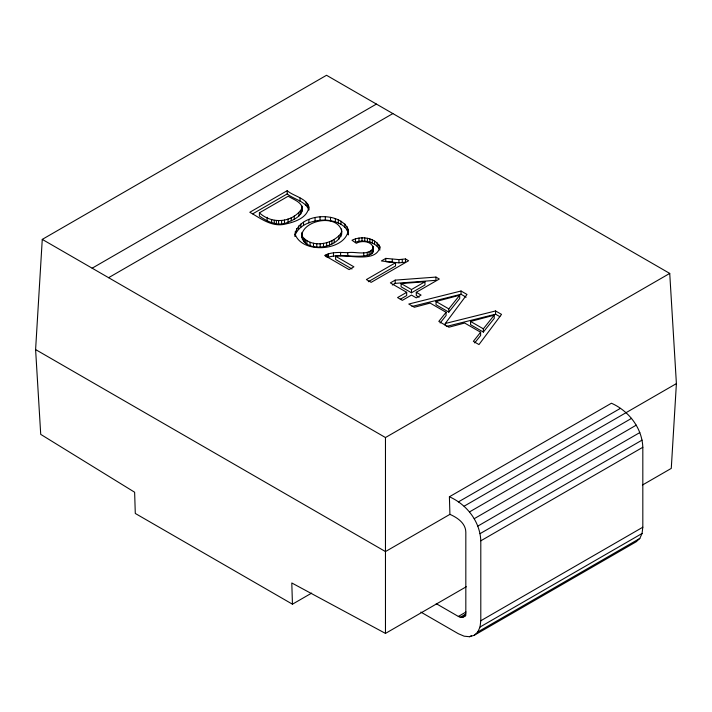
<?xml version="1.0" encoding="UTF-8"?>
<svg xmlns="http://www.w3.org/2000/svg" width="712" height="712" viewBox="0 0 712 712"><rect width="100%" height="100%" fill="white"/><g stroke="black" fill="none" stroke-linecap="round" stroke-linejoin="round"><path stroke-width="1.07" d="M335.61 256.267C347.1 253.899 376.559 263.689 379.888 246.824C374.832 237.345 361.02 235.717 351.995 240.247L356.312 243.29C361.562 240.131 372.154 241.137 373.257 248.123C368.22 256.329 355.324 251.238 347.776 252.671C340.105 252.448 331.659 251.71 324.654 255.483L349.12 269.608L353.917 266.831L335.61 256.267L335.61 259.506L351.986 268.967M327.315 254.22L327.315 257.459C340.906 253.16 355.51 258.42 369.163 254.967C371.869 254.371 374.726 251.22 372.465 248.622M308.866 206.872C307.566 218.673 292.685 222.731 282.815 224.565C270.418 226.282 259.907 217.925 249.814 212.274L287.23 190.665C293.656 196.672 309.996 198.595 308.866 210.111C305.795 201.167 293.789 199.449 287.23 193.913L252.689 213.849M311.651 593.105L292.445 604.194L135.289 513.459L134.63 492.232L40.726 434.373L35.6 349.574L42.266 239.392L326.532 75.276L669.734 273.417L676.4 383.599L671.274 468.398L642.402 485.059M295.142 234.23C298.924 213.128 340.051 210.351 348.364 229.718C346.059 251.131 302.244 254.344 295.142 234.23L295.142 236.393M295.204 236.518L295.32 231.373M301.826 234.506C305.012 219.456 337.639 213.974 341.698 231.151C341.813 248.586 302.404 254.576 301.826 234.506L302.484 239.891M301.826 237.746L301.986 232.335M301.844 211.847C304.709 202.858 293.878 199.921 288.191 196.209L259.408 212.826L259.408 216.065C267.614 221.85 278.089 226.932 288.022 222.197C294.537 219.456 303.81 215.282 302.022 206.667M474.219 635.291L477.788 631.98L480.03 627.023L480.796 620.757L480.796 540.817C480.066 521.54 466.787 504.452 449.397 496.771L611.421 403.232C628.803 410.904 642.091 427.992 642.82 447.278L642.82 527.209L642.055 533.484L639.812 538.441L636.243 541.743L474.219 635.291L469.564 636.724L464.153 636.19L458.341 633.716L420.854 612.08M340.906 236.704L340.906 233.465L341.698 231.151M295.32 234.613C300.144 223.488 314.214 220.035 325.313 220.044C334.213 220.64 347.581 224.28 348.364 234.907L348.364 229.718M259.408 212.826C271.842 224.449 292.561 222.838 301.844 208.607M445.285 325.651L445.285 323.488L466.992 294.448L461.038 291.012L408.759 304.042L414.357 307.272L430.128 303.081L446.086 312.292L446.086 315.532L440.149 322.981M302.484 236.651C311.99 248.381 332.37 244.528 340.906 233.465M446.086 312.292L438.823 321.397L448.898 327.217L464.669 323.026L480.627 332.237L480.627 335.477L474.69 342.926M448.809 312.123L448.809 308.883L459.694 295.222L459.694 298.462L448.809 312.123L436.038 304.745L436.038 301.505L459.694 295.222M480.627 332.237L473.364 341.342L478.971 344.572L501.533 314.392L495.579 310.957L445.285 323.488M483.35 332.068L483.35 328.828L494.235 315.167L494.235 318.406L483.35 332.068L470.579 324.69L470.579 321.45L494.235 315.167M436.233 603.669L458.341 616.432C461.679 619.013 466.387 616.289 465.826 612.115L465.826 532.176C465.675 523.16 457.309 517.624 449.922 514.358L449.397 496.771M92.151 268.193L376.417 104.077M108.598 277.689L392.864 113.573M395.543 262.746L366.386 279.576L371.183 282.344L408.608 260.743L405.52 258.963L398.951 259.595L385.815 258.385L381.392 260.939L395.543 262.746L395.543 265.985L368.273 281.73M419.154 297.216L416.28 295.56L416.28 292.32L439.304 279.024L435.949 277.084L395.169 280.127L390.372 282.895L406.685 292.32L406.685 295.56L400.304 299.245M392.294 285.031L395.169 283.367L435.949 280.323L435.949 277.084M406.685 292.32L397.572 297.58L402.369 300.348L411.483 295.088L416.28 297.856L421.077 295.088L416.28 292.32M401.096 283.545L411.483 289.544L424.957 281.765L424.957 285.005L411.483 292.783L401.096 286.794L401.096 283.545L424.957 281.765M42.266 239.392L385.468 437.542L669.734 273.417M458.341 501.933L620.366 408.394M449.922 514.358L385.468 551.569L35.6 349.574M464.153 506.17L676.4 383.599M469.564 511.892L631.588 418.345M474.219 518.692L636.243 425.153M477.788 526.124L639.812 432.576M480.03 533.671L642.055 440.123M480.796 540.817L642.82 447.278M292.445 604.194L291.795 582.968L385.468 633.404L466.298 586.732M458.341 616.432L466.013 612.009M460.281 617.26L466.031 613.94M462.079 617.438L465.915 615.221M463.637 616.957L465.55 615.853M480.796 620.757L642.82 527.209M480.03 627.023L642.055 533.484M469.564 636.724L471.486 635.62M477.788 631.98L639.812 538.441M411.963 306.48L461.038 294.252L466.137 297.198M446.353 326.461L495.579 314.197L499.833 316.653M379.888 250.063C375.598 241.671 363.921 239.517 355.466 242.116L355.466 238.876M385.815 258.385L385.815 261.624L398.951 262.835L405.52 262.203L405.52 258.963M436.038 301.505L448.809 308.883M470.579 321.45L483.35 328.828M302.022 209.906L301.763 205.617M341.698 234.39L341.511 228.961M495.579 310.957L495.579 314.197M461.038 291.012L461.038 294.252M411.483 289.544L411.483 292.783M402.271 259.417L402.271 262.657M398.951 259.595L398.951 262.835M395.169 280.127L395.169 283.367M392.285 259.328L392.285 262.577M385.468 437.542L385.468 633.404M379.888 246.824L379.888 248.986M379.087 244.964L379.087 248.212M377.173 242.881L377.173 246.121M374.548 241.074L374.548 244.314M373.284 247.189L373.257 251.363M373.008 246.263L373.008 249.503M372.937 249.04L372.937 252.279M372.34 239.944L372.34 243.184M372.216 249.965L372.216 253.205M370.89 250.944L370.89 254.184M369.911 238.983L369.911 242.222M369.163 251.728L369.163 254.967M367.41 238.298L367.41 241.537M367.196 252.288L367.196 255.528M364.749 237.879L364.749 241.119M363.725 252.805L363.725 256.044M361.999 237.781L361.999 241.021M358.964 238.048L358.964 241.288M347.776 252.671L347.776 255.911M347.26 226.879L347.26 230.118M344.875 223.951L344.875 227.199M340.986 221.147L340.986 224.387M340.612 252.386L340.612 255.635M338.868 236.046L338.868 239.285M338.298 219.768L338.298 223.007M335.325 218.593L335.325 221.833M334.222 239.428L334.222 242.667M333.483 252.822L333.483 256.062M331.988 240.62L331.988 243.86M330.51 217.356L330.51 220.595M329.567 241.688L329.567 244.928M328.481 253.846L328.481 257.085M326.657 242.676L326.657 245.916M326.23 254.656L326.23 256.818M325.313 216.804L325.313 220.044M323.497 243.379L323.497 246.619M320.169 243.718L320.169 246.957M320.044 216.92L320.044 220.159M316.796 243.682L316.796 246.922M315.087 217.694L315.087 220.934M313.502 243.246L313.502 246.486M310.12 242.303L310.12 245.542M308.892 219.616L308.892 222.865M308.51 205.501L308.51 208.741M307.824 204.166L307.824 207.406M306.881 240.79L306.881 244.029M306.098 202.181L306.098 205.421M305.306 239.766L305.306 243.006M303.98 238.645L303.98 241.884M303.526 222.251L303.526 225.49M300.838 224.031L300.838 227.27M300.758 210.85L300.758 214.09M300.028 198.052L300.028 201.3M298.978 212.719L298.978 215.959M298.586 225.998L298.586 229.237M296.539 228.605L296.539 231.845M294.234 215.985L294.234 219.225M291.261 217.56L291.261 220.8M288.022 218.958L288.022 222.197M287.23 190.665L287.23 193.913M284.471 220.053L284.471 223.292M281.605 220.622L281.605 223.862M278.606 220.853L278.606 224.093M276.381 220.729L276.381 223.969M274.253 220.337L274.253 223.577M271.646 219.51L271.646 222.749M267.125 217.276L267.125 220.524"/></g></svg>
